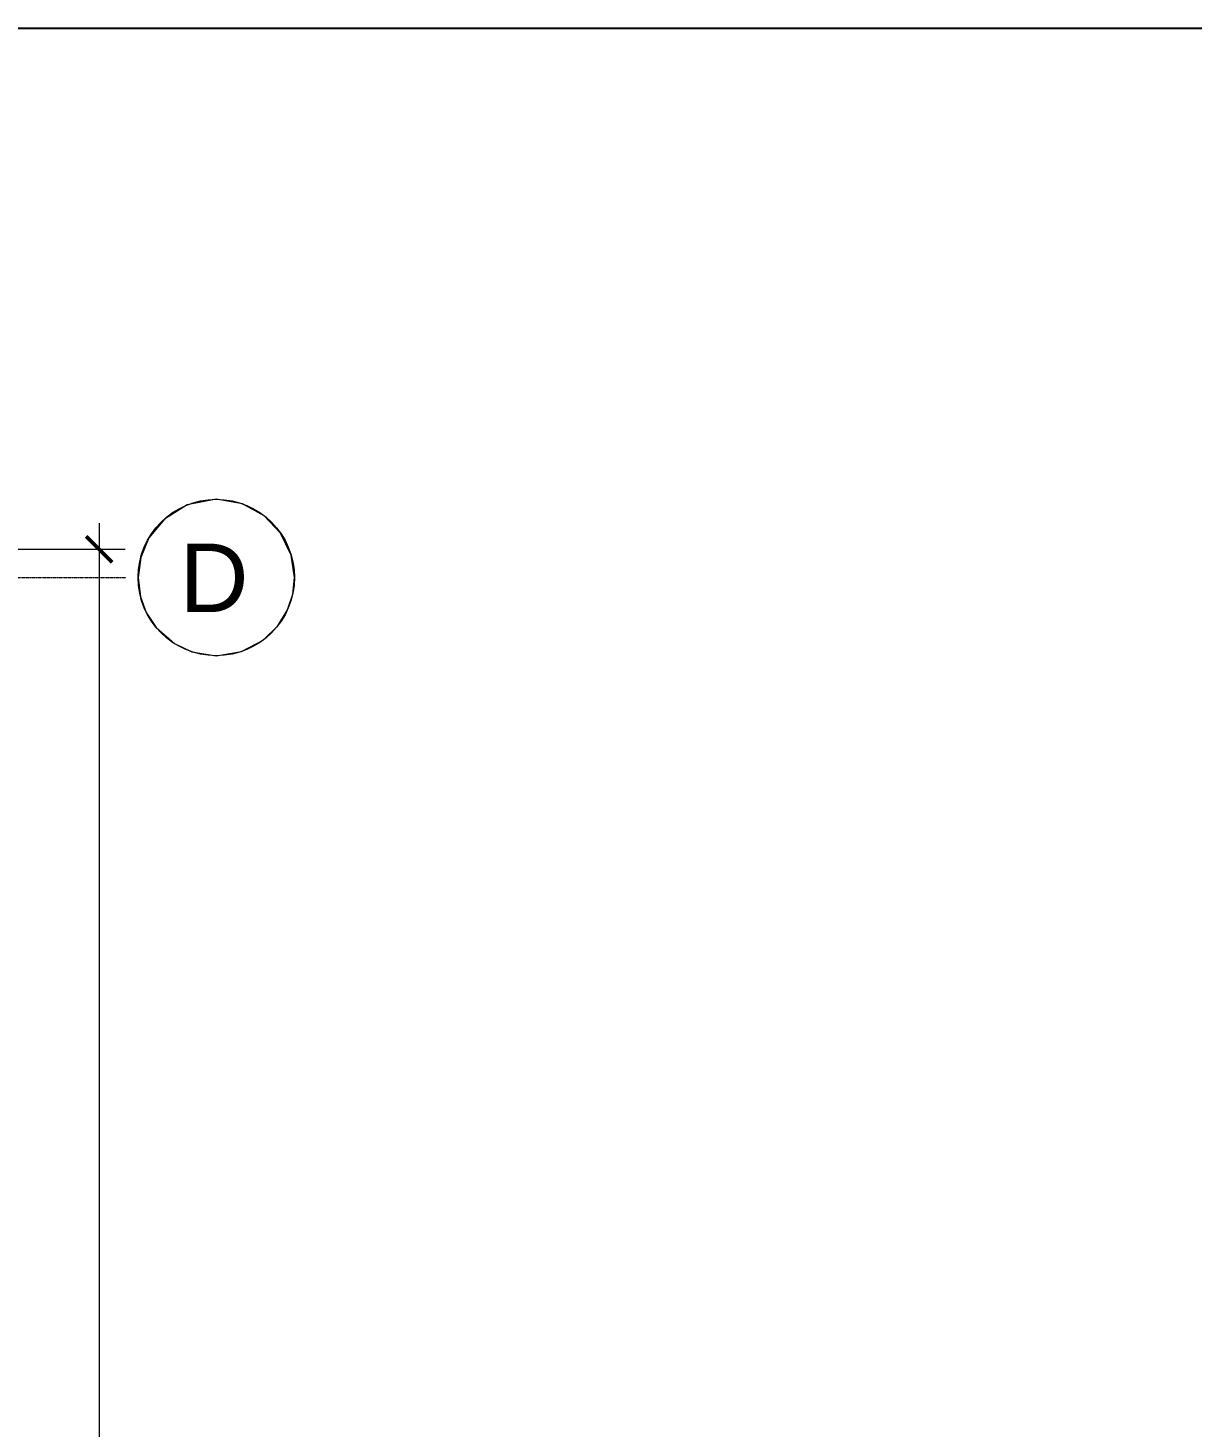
# Model space of a CAD drawing. Header units: millimetres. Extents: x -127141 to 682685, y -1234500 to 49778.
# Drawn here: x 246641 to 251108, y -5371 to 0 of the extents above; entities that cross this region are included whole.
import ezdxf
from ezdxf.enums import TextEntityAlignment as Align

# ---------------------------------------------------------------- set-up
doc = ezdxf.new("R2010")
doc.units = ezdxf.units.MM
doc.header["$MEASUREMENT"] = 0
doc.set_wipeout_variables(frame=1)
doc.linetypes.add('DASHDOT', pattern=[1, 0.5, -0.25, 0, -0.25])
for name, color, linetype, lineweight in [('A-DIM', 251, 'Continuous', 15), ('A-KY HIEU', 34, 'Continuous', 20), ('A-NET THAY', 125, 'Continuous', 18), ('A-TRUC', 251, 'DASHDOT', 5)]:
    doc.layers.add(name, color=color, linetype=linetype, lineweight=lineweight)
doc.layers.add('LUOI GIONG', color=160, linetype='Continuous', plot=False)
doc.styles.add('A1-arial', font='arial.ttf', dxfattribs={"width": 0.8})
doc.styles.get("Standard").update_dxf_attribs({"font": 'arial.ttf'})
doc.dimstyles.new('DIM_LAYOUT A2-A3', dxfattribs={"dimscale": 0, "dimtxt": 2, "dimasz": 1, "dimexe": 1, "dimexo": 0, "dimgap": 0.8, "dimtad": 1, "dimdec": 0, "dimlfac": -1, "dimzin": 0, "dimdsep": 46, "dimtxsty": 'Standard', "dimblk": 'ARCHTICK', "dimcen": 1, "dimdle": 1, "dimclrd": 256, "dimclre": 256, "dimclrt": 7, "dimadec": 0, "dimazin": 0, "dimtfac": 1, "dimtdec": 0, "dimtix": 1, "dimtofl": 0, "dimtmove": 2, "dimatfit": 3, "dimldrblk": 'ARCHTICK', "dimfxl": 1, "dimtfill": 1, "dimtolj": 1, "dimtzin": 0, "dimarcsym": 0})

# ---------------------------------------------------------------- blocks, each defined once
blk = doc.blocks.new('_ArchTick')
at = {"color": 0, "linetype": 'ByBlock', "const_width": 0.15}
blk.add_lwpolyline([(-0.5, -0.5), (0.5, 0.5)], dxfattribs=at)
blk = doc.blocks.new('*D380')
at = {"layer": 'A-DIM', "lineweight": -2, "transparency": 16777216}
for p, q in [((14044.6, 17983.6), (14044.6, 4833.6)), ((12825.4, 17883.6), (14144.6, 17883.6)), ((12825.4, 4933.6), (14144.6, 4933.6))]:
    blk.add_line(p, q, dxfattribs=at)
at = {"layer": 'Defpoints', "color": 0, "transparency": 16777216}
for p in [(12825.4, 17883.6, 0), (12825.4, 4933.6, 0), (14044.6, 4933.6)]:
    blk.add_point(p, dxfattribs=at)
at = {"layer": 'A-DIM', "lineweight": -2, "transparency": 16777216, "xscale": 100, "yscale": 100, "zscale": 100}
for p, rotation in [((14044.6, 17883.6), 90), ((14044.6, 4933.6), 270)]:
    blk.add_blockref('_ArchTick', p, dxfattribs=dict(at, rotation=rotation))
at = {"layer": 'A-DIM', "color": 7, "transparency": 16777216, "insert": (13862.4, 11408.6), "char_height": 200, "attachment_point": 5, "rotation": 90, "bg_fill": 3, "box_fill_scale": 1.25, "bg_fill_color": 256, "bg_fill_true_color": 13158600, "bg_fill_transparency": 0}
blk.add_mtext('\\A1;12950', dxfattribs=at)
blk = doc.blocks.new('Tag - Metric')
blk.add_lwpolyline([(0, 3.443), (-1.104, 3.261), (-2.059, 2.759), (-2.71, 2.124), (-3.133, 1.427), (-3.365, 0.727), (-3.443, 0), (-3.298, -0.988), (-2.832, -1.958), (-2.112, -2.719), (-1.155, -3.243), (0, -3.443), (1.284, -3.195), (2.286, -2.575), (2.964, -1.751), (3.329, -0.88), (3.443, 0), (3.338, 0.844), (3.082, 1.534), (2.652, 2.196), (1.843, 2.908), (1.07, 3.272), (0, 3.443)], close=True)
blk.add_circle((0, 0), 3.443)
at = {"style": 'A1-arial', "flags": 8}
blk.add_attdef('1', text='', height=3, dxfattribs=at).set_placement((0, 0), align=Align.MIDDLE_CENTER)
blk = doc.blocks.new('A$C7b9f95d2')
at = {"layer": 'A-KY HIEU'}
ref = blk.add_blockref('Tag - Metric', (14494, 17775.4, 0), dxfattribs=dict(at, xscale=87.13796474971016, yscale=87.13796474971016, zscale=87.13796474971016, rotation=180))
ref.add_attrib('DETAIL#', 'D', dxfattribs={"layer": '0', "height": 262.5, "style": 'A1-arial'}).set_placement((14485.3, 17774.3, 0), align=Align.MIDDLE_CENTER)
at = {"layer": 'A-DIM'}
dim = blk.add_linear_dim(base=(14044.6, 4933.6), p1=(12825.4, 17883.6, 0), p2=(12825.4, 4933.6, 0), angle=90, dimstyle='DIM_LAYOUT A2-A3', override={"dimscale": 100}, dxfattribs=at)
dim.commit()
dim.dimension.update_dxf_attribs({"geometry": '*D380', "text_midpoint": (13862.4, 11408.6)})
at = {"layer": 'A-TRUC', "ltscale": 3}
blk.add_line((14146.6, 17773.6, 0), (599.3, 17773.6, 0), dxfattribs=at)

msp = doc.modelspace()

# ---------------------------------------------------------------- linework, layer by layer
at = {"layer": 'LUOI GIONG'}
msp.add_lwpolyline([(245697.5, 0), (270697.5, 0), (270697.5, -25000), (245697.5, -25000)], close=True, dxfattribs=at)

# ---------------------------------------------------------------- next in the draw order: block references
at = {"layer": 'A-NET THAY'}
msp.add_blockref('A$C7b9f95d2', (232869.3, -19883.6), dxfattribs=at)

doc.saveas('drawing.dxf')
